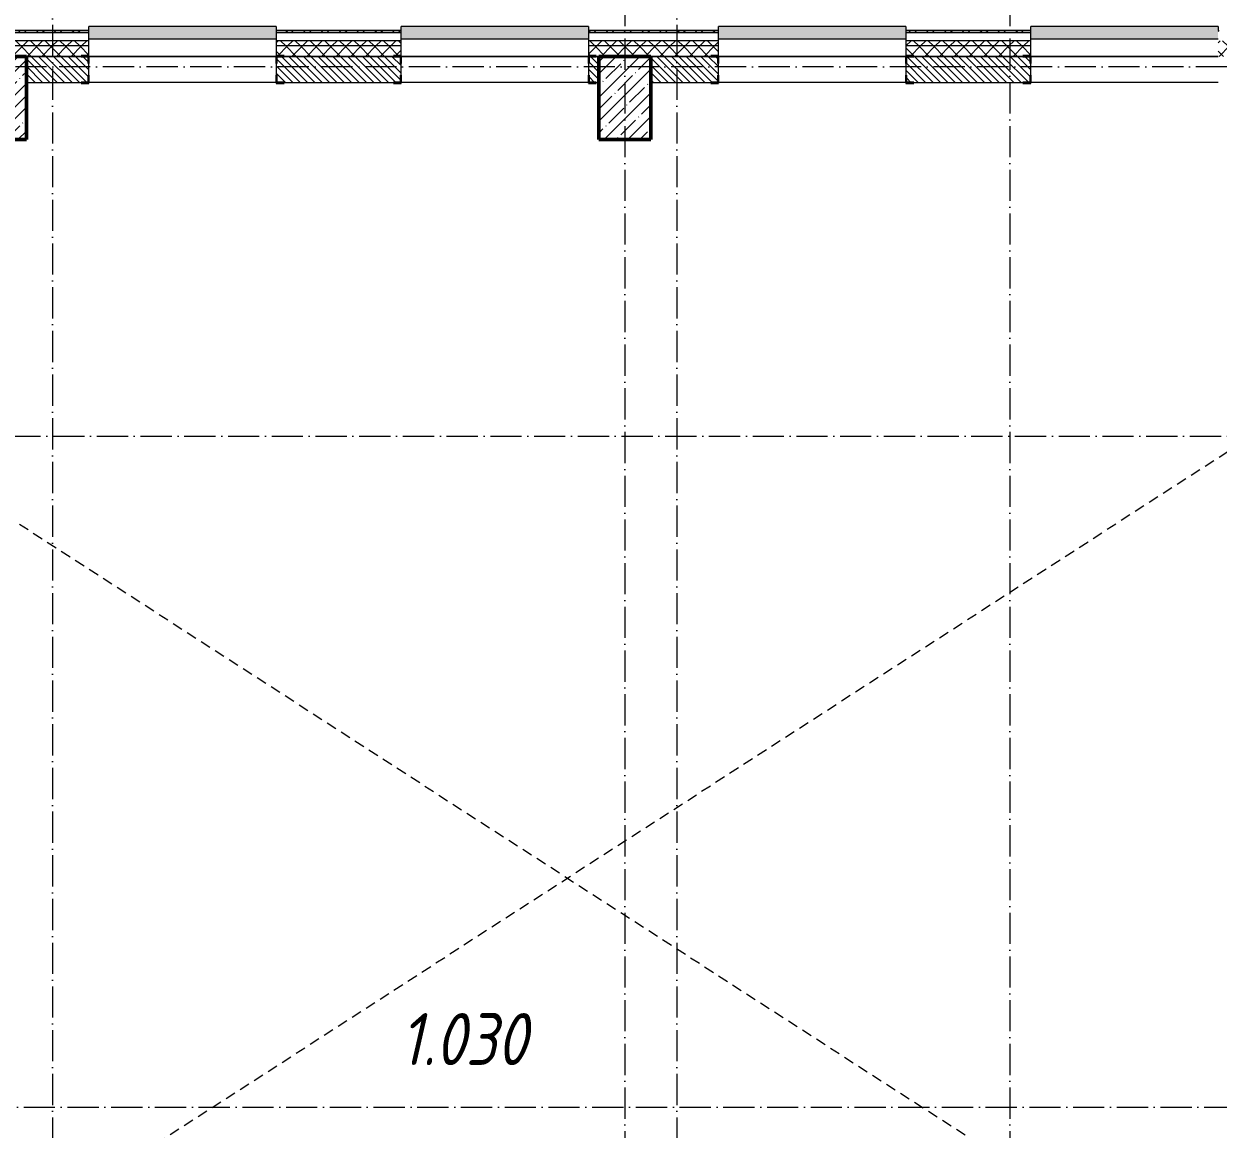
# Model space of a CAD drawing. Header units: millimetres. Extents: x -213536 to 1564669, y -45299 to 942238.
# Drawn here: x 601508 to 612983, y 646913 to 657538 of the extents above; entities that cross this region are included whole.
import ezdxf

# ---------------------------------------------------------------- set-up
doc = ezdxf.new("R2010")
doc.units = ezdxf.units.MM
doc.linetypes.add('200_ШТРИХ_ш1п0_6_', pattern=[160, 100, -60])
doc.linetypes.add('50_200_ШТРИХ_1Т_ш5_п1_п1_', pattern=[700, 500, -100, 0, -100])
for name, color, linetype, lineweight in [('3.1) ЖБ окна 1.2 м', 102, 'Continuous', 30), ('A-DETL-____-OTLN-3', 7, '200_ШТРИХ_ш1п0_6_', 9), ('A-GENM-____-MCUT', 7, 'Continuous', 25), ('A-GENM-____-OTLN-1', 7, 'Continuous', 25), ('A-GLAZ-____-OTLN', 7, 'Continuous', 9), ('A-WALL-____-MCUT', 7, 'Continuous', 13), ('A-WALL-____-MCUT-1', 7, 'Continuous', 9), ('A-WALL-____-OTLN', 7, 'Continuous', 9), ('A-WALL-____-PATT-1', 7, 'Continuous', 9), ('A-WALL-FNSH-MCUT-1', 7, 'Continuous', 9), ('S-COLS-____-MCUT', 7, 'Continuous', 50), ('S-COLS-____-OTLN', 7, 'Continuous', 9), ('S-GRID-____-OTLN-1', 7, '50_200_ШТРИХ_1Т_ш5_п1_п1_', 9), ('Марки помещений', 7, 'Continuous', 9)]:
    doc.layers.add(name, color=color, linetype=linetype, lineweight=lineweight)
doc.layers.add('A-GLAZ-____-OTLN-1', color=7, linetype='Continuous', lineweight=9, true_color=0xc0c0c0)
doc.styles.add('ISOCPEUR_I_2', font='isocpeui.ttf', dxfattribs={"width": 0.85, "height": 2.3})
pattern_1 = [(45, (544282.64, 571544.04), (-70.71068, 70.71068), []), (135, (544282.64, 571544.04), (-70.71068, -70.71068), [])]
pattern_2 = [(135, (544282.637, 571544.04), (-35.35534, -35.35534), [])]

# ---------------------------------------------------------------- blocks, each defined once
blk = doc.blocks.new('BSC_Колонна _Прямоугольная - 500х800-25984400-АР1_План отверстий 2 этажа в осях 1-64_Ю-ЯЯ')
at = {"layer": 'S-COLS-____-OTLN'}
h = blk.add_hatch(dxfattribs=at)
h.set_pattern_fill('FP_91', color=256, style=0, pattern_type=2)
h.set_pattern_definition([(225, (57000, 85281.04), (114.04925, -114.04925), []), (225, (56885.95, 85281.04), (114.04925, -114.04925), [201.613, -40.323, 3.353, -36.97])])
h.paths.add_polyline_path([(250, 400), (-250, 400), (-250, -400), (250, -400)], flags=0)
at = {"layer": 'S-COLS-____-MCUT'}
for p, q in [((250, 400), (-250, 400)), ((-250, 400), (-250, -400)), ((250, -400), (250, 400)), ((-250, -400), (250, -400))]:
    blk.add_line(p, q, dxfattribs=at)
blk = doc.blocks.new('BSC_Колонна _Прямоугольная - 500х800-V79-АР1_План отверстий 2 этажа в осях 1-64_Ю-ЯЯ')
at = {"layer": 'S-COLS-____-OTLN'}
h = blk.add_hatch(dxfattribs=at)
h.set_pattern_fill('FP_92', color=256, style=0, pattern_type=2)
h.set_pattern_definition([(225, (63000, 85281.04), (114.04925, -114.04925), []), (225, (62885.95, 85281.04), (114.04925, -114.04925), [201.613, -40.323, 3.353, -36.97])])
h.paths.add_polyline_path([(250, 400), (-250, 400), (-250, -400), (250, -400)], flags=0)
at = {"layer": 'S-COLS-____-MCUT'}
for p, q in [((250, 400), (-250, 400)), ((-250, 400), (-250, -400)), ((250, -400), (250, 400)), ((-250, -400), (250, -400))]:
    blk.add_line(p, q, dxfattribs=at)
blk = doc.blocks.new('Фахверк_СКБ_Уголок - 250_2700-27497298-АР1_План отверстий 2 этажа в осях 1-64_Ю-ЯЯ')
at = {"layer": 'A-GENM-____-MCUT'}
for p, q in [((200, 181), (125, 181)), ((125, 181), (125, 106)), ((131, 106), (131, 175)), ((131, 175), (200, 175)), ((200, 175), (200, 181)), ((125, 106), (131, 106)), ((131, -6), (125, -6)), ((125, -6), (125, -81)), ((125, -81), (200, -81)), ((131, -75), (131, -6)), ((200, -75), (131, -75)), ((200, -81), (200, -75))]:
    blk.add_line(p, q, dxfattribs=at)
blk = doc.blocks.new('Фахверк_СКБ_Уголок - 250_2700_1-27501432-АР1_План отверстий 2 этажа в осях 1-64_Ю-ЯЯ')
at = {"layer": 'A-GENM-____-MCUT'}
for p, q in [((200, 181), (125, 181)), ((125, 181), (125, 106)), ((131, 106), (131, 175)), ((131, 175), (200, 175)), ((200, 175), (200, 181)), ((125, 106), (131, 106)), ((131, -6), (125, -6)), ((125, -6), (125, -81)), ((125, -81), (200, -81)), ((131, -75), (131, -6)), ((200, -75), (131, -75)), ((200, -81), (200, -75))]:
    blk.add_line(p, q, dxfattribs=at)
blk = doc.blocks.new('Отлив_СКБ - Отлив витража_120_НВФ-31885689-АР1_План отверстий 2 этажа в осях 1-64_Ю-ЯЯ')
at = {"layer": 'A-GLAZ-____-OTLN-1'}
for points in [[(1800, 2), (1800, 120), (0, 120), (0, 2), (737, 2)], [(1800, 0), (1800, 2), (0, 2), (0, 0), (737, 0)]]:
    blk.add_hatch(color=256, dxfattribs=at).paths.add_polyline_path(points, flags=0)
at = {"layer": 'A-GLAZ-____-OTLN'}
for p, q in [((0, 83), (0, 120)), ((1800, 120), (0, 120)), ((1800, 120), (1800, 83)), ((0, 2), (1800, 2)), ((1800, 0), (0, 0))]:
    blk.add_line(p, q, dxfattribs=at)
blk = doc.blocks.new('2этаж')
at = {"layer": 'S-GRID-____-OTLN-1', "color": 251, "ltscale": 0.6, "true_color": 0x636466}
for p, q in [((47408.3, 549908.8), (47408.3, 511907.5)), ((51108.3, 549908.8), (51108.3, 511907.5)), ((41908.3, 549620.5), (41908.3, 512048.6)), ((47908.3, 549620.5), (47908.3, 512048.6)), ((88482.7, 544597), (-20260.4, 544597)), ((-20260.4, 541047), (88482.7, 541047)), ((33650.4, 534597), (88482.7, 534597))]:
    blk.add_line(p, q, dxfattribs=at)

msp = doc.modelspace()

# ---------------------------------------------------------------- hatches: boundary and pattern name
at = {"layer": 'A-WALL-____-PATT-1'}
h = msp.add_hatch(dxfattribs=at)
h.set_pattern_fill('FP_3', color=256, style=0, pattern_type=2)
h.set_pattern_definition([(45, (544282.64, 571544.04), (-85.53659, 85.53659), []), (45, (544339.66, 571544.04), (-85.53659, 85.53659), [])])
h.paths.add_polyline_path([(618997.6, 657455.1), (618997.6, 657475.1), (615982.6, 657475.1), (615982.6, 657455.1), (618502.5, 657455.1)], flags=0)
h.paths.add_polyline_path([(614182.6, 657455.1), (614182.6, 657475.1), (612982.6, 657475.1), (612982.6, 657455.1)], flags=0)
h.paths.add_polyline_path([(611182.6, 657455.1), (611182.6, 657475.1), (609982.6, 657475.1), (609982.6, 657455.1)], flags=0)
h.paths.add_polyline_path([(608182.6, 657455.1), (608182.6, 657475.1), (606932.6, 657475.1), (606932.6, 657455.1), (607897.5, 657455.1)], flags=0)
h.paths.add_polyline_path([(605132.6, 657455.1), (605132.6, 657475.1), (603932.6, 657475.1), (603932.6, 657455.1), (604362.5, 657455.1)], flags=0)
h.paths.add_polyline_path([(601711.2, 657455.1), (602132.6, 657455.1), (602132.6, 657475.1), (600932.6, 657475.1), (600932.6, 657455.1)], flags=0)
h.paths.add_polyline_path([(596132.6, 657455.1), (596132.6, 657475.1), (594467.6, 657475.1), (594467.6, 657455.1), (595525, 657455.1)], flags=0)
h.paths.add_polyline_path([(599132.6, 657455.1), (599132.6, 657475.1), (597932.6, 657475.1), (597932.6, 657455.1)], flags=0)
h = msp.add_hatch(dxfattribs=at)
h.set_pattern_fill('FP_1', color=256, style=0, pattern_type=2)
h.set_pattern_definition(pattern_1)
h.paths.add_polyline_path([(645632.6, 657325.1), (645682.6, 657325.1), (645682.6, 657375.1), (638782.6, 657375.1), (638782.6, 657325.1), (643247.5, 657325.1)], flags=0)
h.paths.add_polyline_path([(633526.2, 657325.1), (634232.6, 657325.1), (634232.6, 657375.1), (633032.6, 657375.1), (633032.6, 657325.1)], flags=0)
h.paths.add_polyline_path([(636032.6, 657325.1), (637782.6, 657325.1), (637782.6, 657375.1), (636032.6, 657375.1)], flags=0)
h.paths.add_polyline_path([(631232.6, 657325.1), (631232.6, 657375.1), (630107.6, 657375.1), (630107.6, 657325.1), (630875, 657325.1)], flags=0)
h.paths.add_polyline_path([(628307.6, 657325.1), (628307.6, 657375.1), (627182.6, 657375.1), (627182.6, 657325.1), (628223.7, 657325.1)], flags=0)
h.paths.add_polyline_path([(621332.6, 657325.1), (622532.6, 657325.1), (622532.6, 657375.1), (621332.6, 657375.1)], flags=0)
h.paths.add_polyline_path([(619532.6, 657325.1), (619532.6, 657375.1), (615982.6, 657375.1), (615982.6, 657325.1), (618502.5, 657325.1)], flags=0)
h.paths.add_polyline_path([(614182.6, 657325.1), (614182.6, 657375.1), (612982.6, 657375.1), (612982.6, 657325.1)], flags=0)
h.paths.add_polyline_path([(611182.6, 657325.1), (611182.6, 657375.1), (609982.6, 657375.1), (609982.6, 657325.1)], flags=0)
h.paths.add_polyline_path([(608182.6, 657325.1), (608182.6, 657375.1), (606932.6, 657375.1), (606932.6, 657325.1), (607897.5, 657325.1)], flags=0)
h.paths.add_polyline_path([(604362.5, 657325.1), (605132.6, 657325.1), (605132.6, 657375.1), (603932.6, 657375.1), (603932.6, 657325.1)], flags=0)
h.paths.add_polyline_path([(602132.6, 657325.1), (602132.6, 657375.1), (600932.6, 657375.1), (600932.6, 657325.1), (601711.2, 657325.1)], flags=0)
h.paths.add_polyline_path([(599132.6, 657325.1), (599132.6, 657375.1), (597932.6, 657375.1), (597932.6, 657325.1)], flags=0)
h.paths.add_polyline_path([(595525, 657325.1), (596132.6, 657325.1), (596132.6, 657375.1), (594482.6, 657375.1), (594482.6, 657325.1), (594641.2, 657325.1)], flags=0)
h = msp.add_hatch(dxfattribs=at)
h.set_pattern_fill('FP_1', color=256, style=0, pattern_type=2)
h.set_pattern_definition(pattern_1)
h.paths.add_polyline_path([(645532.6, 657225.1), (645632.6, 657225.1), (645632.6, 657325.1), (638782.6, 657325.1), (638782.6, 657225.1), (643247.5, 657225.1)], flags=0)
h.paths.add_polyline_path([(637282.6, 657225.1), (637782.6, 657225.1), (637782.6, 657325.1), (636032.6, 657325.1), (636032.6, 657231.1), (636107.6, 657231.1), (636107.6, 657225.1), (636177.5, 657225.1)], flags=0)
h.paths.add_polyline_path([(633526.2, 657225.1), (634157.6, 657225.1), (634157.6, 657231.1), (634232.6, 657231.1), (634232.6, 657325.1), (633032.6, 657325.1), (633032.6, 657225.1)], flags=0)
h.paths.add_polyline_path([(630875, 657225.1), (631157.6, 657225.1), (631157.6, 657231.1), (631232.6, 657231.1), (631232.6, 657325.1), (630107.6, 657325.1), (630107.6, 657231.1), (630182.6, 657231.1), (630182.6, 657225.1)], flags=0)
h.paths.add_polyline_path([(628223.7, 657225.1), (628232.6, 657225.1), (628232.6, 657231.1), (628307.6, 657231.1), (628307.6, 657325.1), (627182.6, 657325.1), (627182.6, 657225.1), (627682.6, 657225.1)], flags=0)
h.paths.add_polyline_path([(621782.6, 657225.1), (622457.6, 657225.1), (622457.6, 657231.1), (622532.6, 657231.1), (622532.6, 657325.1), (621332.6, 657325.1), (621332.6, 657231.1), (621407.6, 657231.1), (621407.6, 657225.1)], flags=0)
h.paths.add_polyline_path([(619532.6, 657225.1), (619532.6, 657325.1), (615982.6, 657325.1), (615982.6, 657231.1), (616057.6, 657231.1), (616057.6, 657225.1), (619032.6, 657225.1)], flags=0)
h.paths.add_polyline_path([(612982.6, 657225.1), (614107.6, 657225.1), (614107.6, 657231.1), (614182.6, 657231.1), (614182.6, 657325.1), (612982.6, 657325.1)], flags=0)
h.paths.add_polyline_path([(610057.6, 657225.1), (611107.6, 657225.1), (611107.6, 657231.1), (611182.6, 657231.1), (611182.6, 657325.1), (609982.6, 657325.1), (609982.6, 657231.1), (610057.6, 657231.1)], flags=0)
h.paths.add_polyline_path([(608107.6, 657225.1), (608107.6, 657231.1), (608182.6, 657231.1), (608182.6, 657325.1), (606932.6, 657325.1), (606932.6, 657231.1), (607007.6, 657231.1), (607007.6, 657225.1), (607897.5, 657225.1)], flags=0)
h.paths.add_polyline_path([(605057.6, 657225.1), (605057.6, 657231.1), (605132.6, 657231.1), (605132.6, 657325.1), (603932.6, 657325.1), (603932.6, 657231.1), (604007.6, 657231.1), (604007.6, 657225.1), (604362.5, 657225.1)], flags=0)
h.paths.add_polyline_path([(602057.6, 657225.1), (602057.6, 657231.1), (602132.6, 657231.1), (602132.6, 657325.1), (600932.6, 657325.1), (600932.6, 657231.1), (601007.6, 657231.1), (601007.6, 657225.1), (601711.2, 657225.1)], flags=0)
h.paths.add_polyline_path([(598007.6, 657225.1), (599057.6, 657225.1), (599057.6, 657231.1), (599132.6, 657231.1), (599132.6, 657325.1), (597932.6, 657325.1), (597932.6, 657231.1), (598007.6, 657231.1)], flags=0)
h.paths.add_polyline_path([(596057.6, 657225.1), (596057.6, 657231.1), (596132.6, 657231.1), (596132.6, 657325.1), (594482.6, 657325.1), (594482.6, 657225.1), (595525, 657225.1)], flags=0)
h = msp.add_hatch(dxfattribs=at)
h.set_pattern_fill('FP_6', color=256, style=0, pattern_type=2)
h.set_pattern_definition(pattern_2)
h.paths.add_polyline_path([(604362.5, 656975.1), (605126.6, 656975.1), (605126.6, 657044.1), (605132.6, 657044.1), (605132.6, 657156.1), (605126.6, 657156.1), (605126.6, 657225.1), (603938.6, 657225.1), (603938.6, 657156.1), (603932.6, 657156.1), (603932.6, 657044.1), (603938.6, 657044.1), (603938.6, 656975.1), (604007.6, 656975.1)], flags=0)
h.paths.add_polyline_path([(606938.6, 656975.1), (607032.6, 656975.1), (607032.6, 657225.1), (606938.6, 657225.1), (606938.6, 657156.1), (606932.6, 657156.1), (606932.6, 657044.1), (606938.6, 657044.1)], flags=0)
h.paths.add_polyline_path([(602126.6, 656975.1), (602126.6, 657044.1), (602132.6, 657044.1), (602132.6, 657156.1), (602126.6, 657156.1), (602126.6, 657225.1), (601532.6, 657225.1), (601532.6, 656975.1), (602057.6, 656975.1)], flags=0)
h = msp.add_hatch(dxfattribs=at)
h.set_pattern_fill('FP_6', color=256, style=0, pattern_type=2)
h.set_pattern_definition(pattern_2)
h.paths.add_polyline_path([(611107.6, 656975.1), (611176.6, 656975.1), (611176.6, 657044.1), (611182.6, 657044.1), (611182.6, 657156.1), (611176.6, 657156.1), (611176.6, 657225.1), (609988.6, 657225.1), (609988.6, 657156.1), (609982.6, 657156.1), (609982.6, 657044.1), (609988.6, 657044.1), (609988.6, 656975.1), (610057.6, 656975.1)], flags=0)
h.paths.add_polyline_path([(607897.5, 656975.1), (608176.6, 656975.1), (608176.6, 657044.1), (608182.6, 657044.1), (608182.6, 657156.1), (608176.6, 657156.1), (608176.6, 657225.1), (607532.6, 657225.1), (607532.6, 656975.1)], flags=0)

# ---------------------------------------------------------------- linework, layer by layer
at = {"layer": 'A-DETL-____-OTLN-3'}
for p, q in [((595282.6, 656725.1), (618182.6, 641925.1)), ((618182.6, 656725.1), (595282.6, 641925.1))]:
    msp.add_line(p, q, dxfattribs=at)
at = {"layer": 'A-WALL-____-MCUT'}
for p, q in [((602132.6, 657455.1), (600932.6, 657455.1)), ((600932.6, 657455.1), (602132.6, 657455.1)), ((602132.6, 657231.1), (602132.6, 657455.1)), ((603932.6, 657455.1), (603932.6, 657231.1)), ((605132.6, 657455.1), (603932.6, 657455.1)), ((603932.6, 657455.1), (605132.6, 657455.1)), ((605132.6, 657231.1), (605132.6, 657455.1)), ((606932.6, 657455.1), (606932.6, 657231.1)), ((608182.6, 657455.1), (606932.6, 657455.1)), ((606932.6, 657455.1), (608182.6, 657455.1)), ((608182.6, 657231.1), (608182.6, 657455.1)), ((609982.6, 657455.1), (609982.6, 657231.1)), ((611182.6, 657455.1), (609982.6, 657455.1)), ((609982.6, 657455.1), (611182.6, 657455.1)), ((611182.6, 657231.1), (611182.6, 657455.1)), ((601532.6, 657225.1), (602057.6, 657225.1)), ((602057.6, 657225.1), (601532.6, 657225.1)), ((604007.6, 657225.1), (605057.6, 657225.1)), ((605057.6, 657225.1), (604007.6, 657225.1)), ((607007.6, 657225.1), (607032.6, 657225.1)), ((607032.6, 657225.1), (607007.6, 657225.1)), ((607532.6, 657225.1), (608107.6, 657225.1)), ((608107.6, 657225.1), (607532.6, 657225.1)), ((610057.6, 657225.1), (611107.6, 657225.1)), ((611107.6, 657225.1), (610057.6, 657225.1)), ((602132.6, 657044.1), (602132.6, 657156.1)), ((603932.6, 657156.1), (603932.6, 657044.1)), ((605132.6, 657044.1), (605132.6, 657156.1)), ((606932.6, 657156.1), (606932.6, 657044.1)), ((608182.6, 657044.1), (608182.6, 657156.1)), ((609982.6, 657156.1), (609982.6, 657044.1)), ((611182.6, 657044.1), (611182.6, 657156.1)), ((601532.6, 656975.1), (602057.6, 656975.1)), ((604007.6, 656975.1), (605057.6, 656975.1)), ((607007.6, 656975.1), (607032.6, 656975.1)), ((607532.6, 656975.1), (608107.6, 656975.1)), ((610057.6, 656975.1), (611107.6, 656975.1))]:
    msp.add_line(p, q, dxfattribs=at)
at = {"layer": 'A-WALL-____-MCUT-1'}
for p, q in [((602132.6, 657375.1), (600932.6, 657375.1)), ((602132.6, 657325.1), (600932.6, 657325.1)), ((605132.6, 657375.1), (603932.6, 657375.1)), ((605132.6, 657325.1), (603932.6, 657325.1)), ((608182.6, 657375.1), (606932.6, 657375.1)), ((608182.6, 657325.1), (606932.6, 657325.1)), ((611182.6, 657375.1), (609982.6, 657375.1)), ((611182.6, 657325.1), (609982.6, 657325.1))]:
    msp.add_line(p, q, dxfattribs=at)
at = {"layer": 'A-WALL-____-OTLN'}
for p, q in [((603932.6, 657225.1), (602132.6, 657225.1)), ((602132.6, 657225.1), (603932.6, 657225.1)), ((606932.6, 657225.1), (605132.6, 657225.1)), ((605132.6, 657225.1), (606932.6, 657225.1)), ((609982.6, 657225.1), (608182.6, 657225.1)), ((608182.6, 657225.1), (609982.6, 657225.1)), ((612982.6, 657225.1), (611182.6, 657225.1)), ((611182.6, 657225.1), (612982.6, 657225.1)), ((603932.6, 656975.1), (602132.6, 656975.1)), ((606932.6, 656975.1), (605132.6, 656975.1)), ((609982.6, 656975.1), (608182.6, 656975.1)), ((612982.6, 656975.1), (611182.6, 656975.1))]:
    msp.add_line(p, q, dxfattribs=at)
at = {"layer": 'A-WALL-FNSH-MCUT-1'}
for p, q in [((602132.6, 657475.1), (600932.6, 657475.1)), ((602132.6, 657455.1), (602132.6, 657475.1)), ((605132.6, 657475.1), (603932.6, 657475.1)), ((603932.6, 657475.1), (603932.6, 657455.1)), ((605132.6, 657455.1), (605132.6, 657475.1)), ((608182.6, 657475.1), (606932.6, 657475.1)), ((606932.6, 657475.1), (606932.6, 657455.1)), ((608182.6, 657455.1), (608182.6, 657475.1)), ((611182.6, 657475.1), (609982.6, 657475.1)), ((609982.6, 657475.1), (609982.6, 657455.1)), ((611182.6, 657455.1), (611182.6, 657475.1))]:
    msp.add_line(p, q, dxfattribs=at)

# ---------------------------------------------------------------- block references
at = {"layer": '3.1) ЖБ окна 1.2 м'}
msp.add_blockref('2этаж', (559874.3, 112528.1), dxfattribs=at)
at = {"layer": 'A-GENM-____-OTLN-1', "rotation": 180}
for p in [(602257.6, 657150.1), (605257.6, 657150.1), (608307.6, 657150.1), (611307.6, 657150.1)]:
    msp.add_blockref('Фахверк_СКБ_Уголок - 250_2700-27497298-АР1_План отверстий 2 этажа в осях 1-64_Ю-ЯЯ', p, dxfattribs=at)
at = {"layer": 'A-GENM-____-OTLN-1'}
for name, p in [('Фахверк_СКБ_Уголок - 250_2700-27497298-АР1_План отверстий 2 этажа в осях 1-64_Ю-ЯЯ', (603807.6, 657050.1)), ('Фахверк_СКБ_Уголок - 250_2700_1-27501432-АР1_План отверстий 2 этажа в осях 1-64_Ю-ЯЯ', (606807.6, 657050.1)), ('Фахверк_СКБ_Уголок - 250_2700-27497298-АР1_План отверстий 2 этажа в осях 1-64_Ю-ЯЯ', (609857.6, 657050.1))]:
    msp.add_blockref(name, p, dxfattribs=at)
at = {"layer": 'A-GLAZ-____-OTLN'}
for p in [(602132.6, 657392.1), (605132.6, 657392.1), (608182.6, 657392.1), (611182.6, 657392.1)]:
    msp.add_blockref('Отлив_СКБ - Отлив витража_120_НВФ-31885689-АР1_План отверстий 2 этажа в осях 1-64_Ю-ЯЯ', p, dxfattribs=at)
at = {"layer": 'S-COLS-____-OTLN', "rotation": 180}
for name, p in [('BSC_Колонна _Прямоугольная - 500х800-25984400-АР1_План отверстий 2 этажа в осях 1-64_Ю-ЯЯ', (601282.6, 656825.1)), ('BSC_Колонна _Прямоугольная - 500х800-V79-АР1_План отверстий 2 этажа в осях 1-64_Ю-ЯЯ', (607282.6, 656825.1))]:
    msp.add_blockref(name, p, dxfattribs=at)

# ---------------------------------------------------------------- texts
at = {"layer": 'Марки помещений', "insert": (605122.3, 648029), "char_height": 500, "width": 737.552, "attachment_point": 1, "style": 'ISOCPEUR_I_2'}
msp.add_mtext('1.030', dxfattribs=at)

doc.saveas('drawing.dxf')
